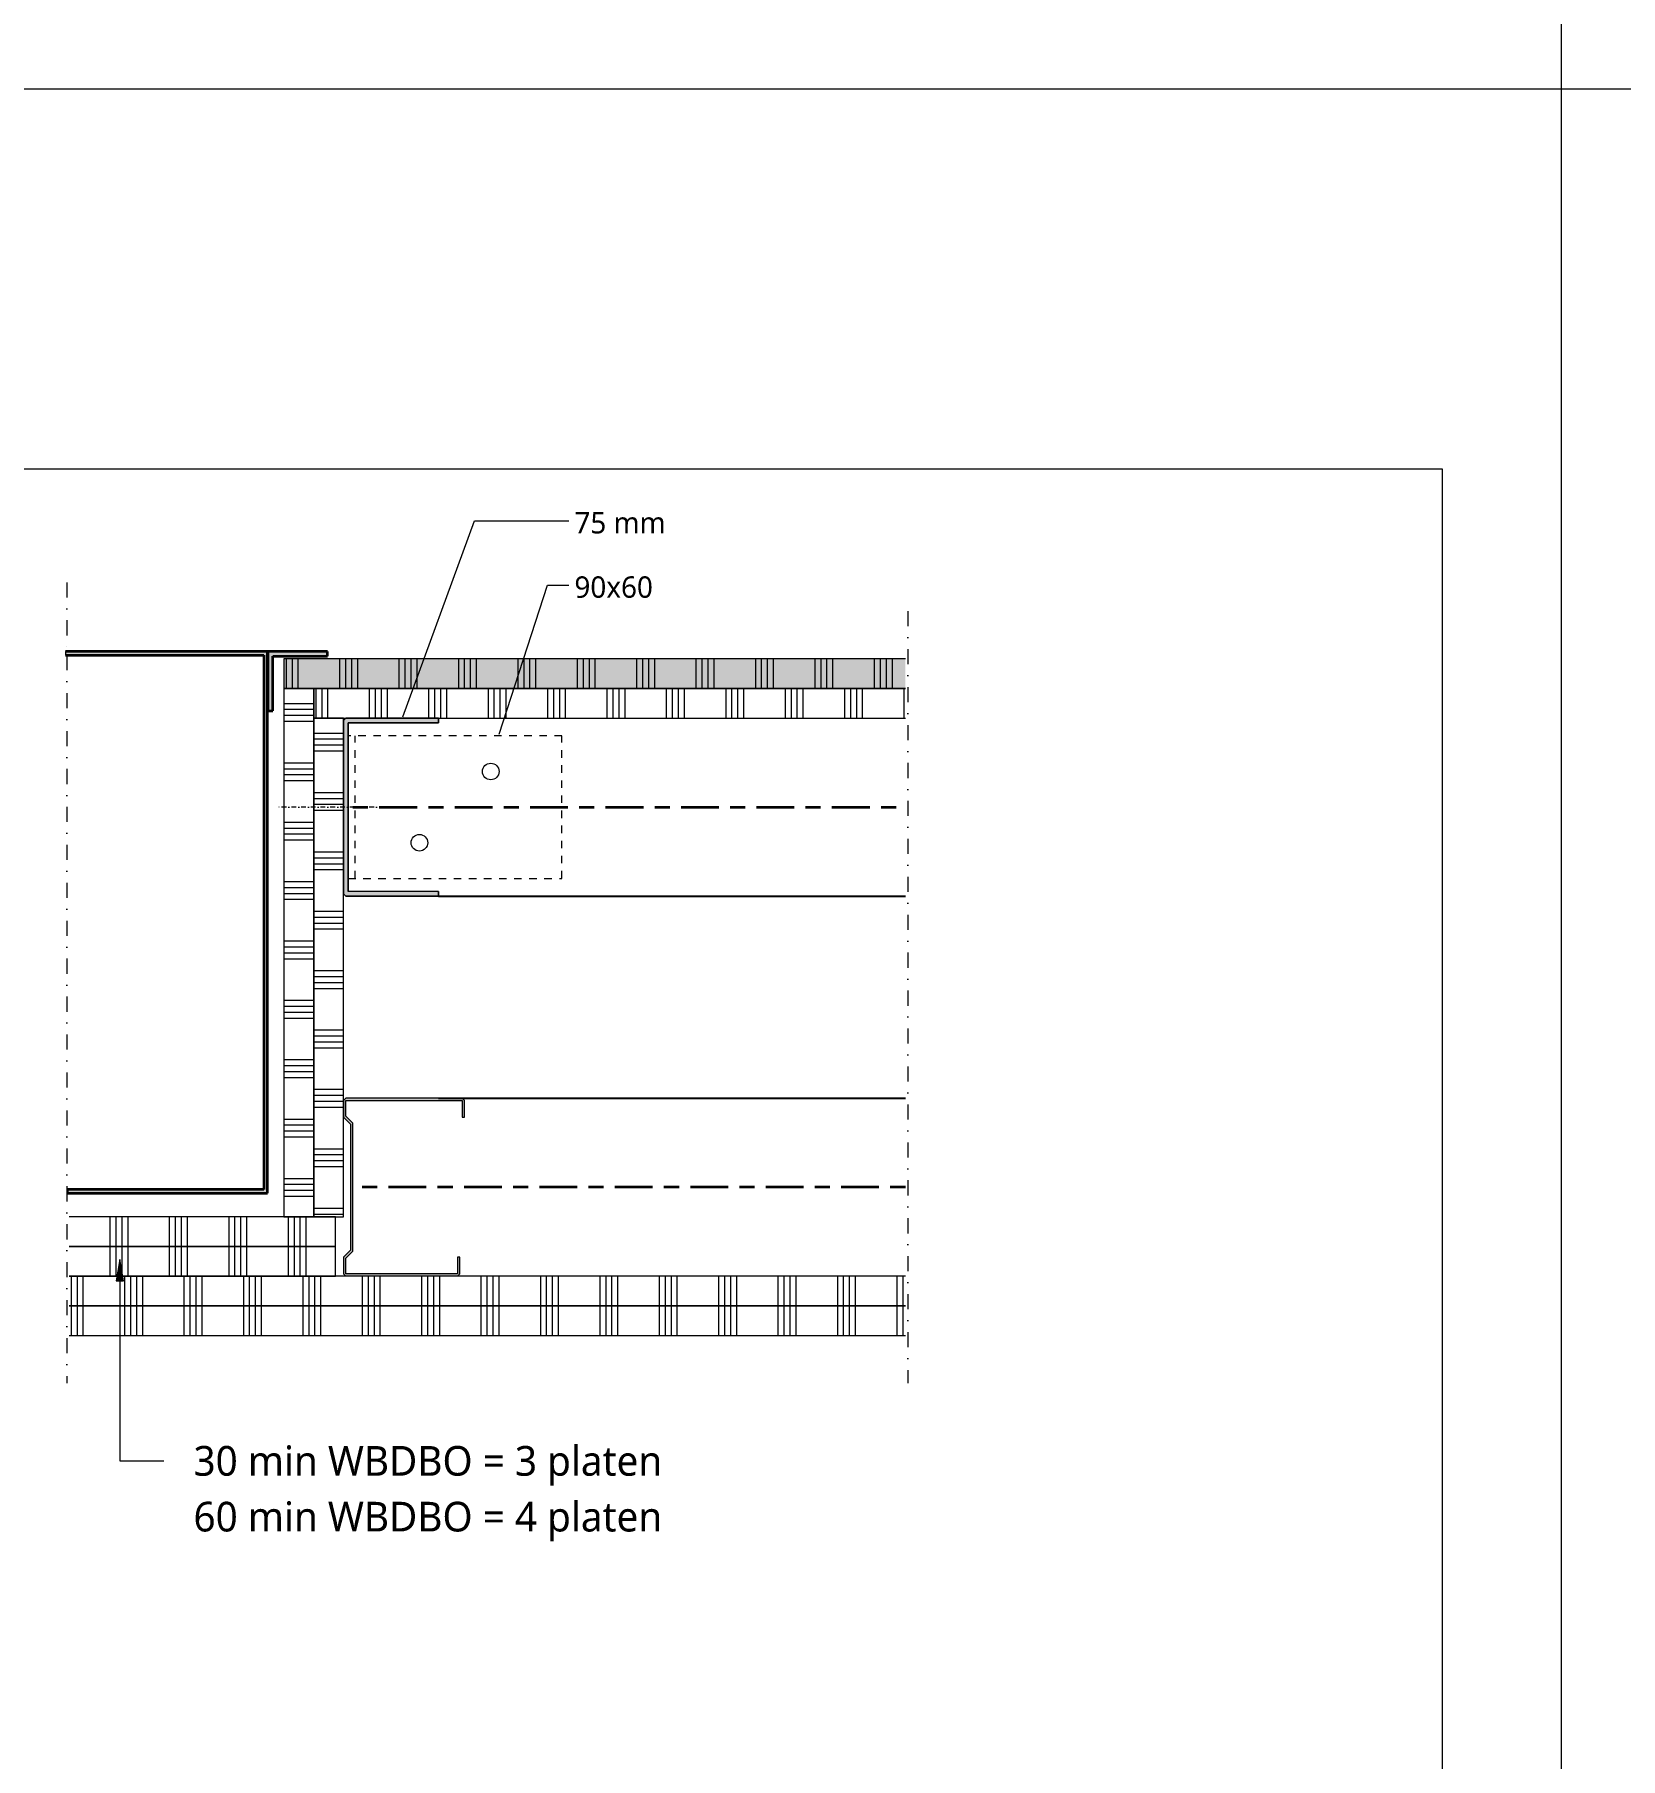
# Model space of a CAD drawing. Header units: millimetres. Extents: x -617 to 12931, y -7813 to -1363.
# Drawn here: x 10188 to 10856, y -3551 to -2825 of the extents above; entities that cross this region are included whole.
import ezdxf

# ---------------------------------------------------------------- set-up
doc = ezdxf.new("R2010")
doc.units = ezdxf.units.MM
for name, pattern in [('Center', [31.75, 6.35, -4.7625, 15.875, -4.7625]), ('Dash', [6.35, 3.175, -3.175]), ('Dash dot', [15.875, 6.35, -4.7625, 0, -4.7625]), ('Streep-stip _ detail', [4, 2, -1, 0, -1])]:
    doc.linetypes.add(name, pattern=pattern)
for name, color, linetype, lineweight in [('A-ANNO-IDEN', 131, 'Continuous', 18), ('A-DETL', 90, 'Continuous', 13), ('A-DETL-CNTR', 5, 'Center', 35), ('A-DETL-GENF', 92, 'Continuous', 18), ('A-DETL-MBND', 5, 'Continuous', 25), ('A-DETL-THIN', 151, 'Continuous', 18), ('G-ANNO-TEXT', 231, 'Continuous', 13)]:
    doc.layers.add(name, color=color, linetype=linetype, lineweight=lineweight)
doc.styles.add('Segoe UI_2', font='segoeui.ttf', dxfattribs={"height": 9})
doc.styles.add('Segoe UI_3', font='segoeui.ttf', dxfattribs={"height": 12.5})

# ---------------------------------------------------------------- blocks, each defined once
blk = doc.blocks.new('40  gipsplaat - D12_5-V314-22_1 Principedetails metalstud')
at = {"layer": 'A-DETL-GENF', "lineweight": 13}
h = blk.add_hatch(dxfattribs=at)
h.set_pattern_fill('FP_408', color=256, style=0, pattern_type=2)
h.set_pattern_definition([(90, (-10004.9, 3348.086), (-25, 1e-15), []), (90, (-10002.4, 3348.086), (-25, 1e-15), []), (90, (-9999.9, 3348.086), (-25, 1e-15), []), (90, (-9997.4, 3348.086), (-25, 1e-15), [])])
h.paths.add_polyline_path([(300, 0), (300, 12.5), (187.91, 12.5), (187.91, 0), (249.71, 0)])
h.paths.add_polyline_path([(73.39, 0), (114.66, 0), (114.66, 12.5), (0, 12.5), (0, 0), (14.62, 0)])
at = {"layer": 'A-DETL-GENF'}
for p, q in [((114.66, 12.5), (0, 12.5)), ((0, 12.5), (0, 0)), ((0, 12.5), (0, 0)), ((300, 12.5), (187.91, 12.5)), ((300, 0), (300, 12.5)), ((300, 0), (300, 12.5)), ((0, 0), (114.66, 0)), ((187.91, 0), (300, 0))]:
    blk.add_line(p, q, dxfattribs=at)
blk = doc.blocks.new('40  gipsplaat - D12_5-V315-22_1 Principedetails metalstud')
at = {"layer": 'A-DETL-GENF', "lineweight": 13}
h = blk.add_hatch(dxfattribs=at)
h.set_pattern_fill('FP_409', color=256, style=0, pattern_type=2)
h.set_pattern_definition([(90, (-10004.9, 3335.586), (-25, 1e-15), []), (90, (-10002.4, 3335.586), (-25, 1e-15), []), (90, (-9999.9, 3335.586), (-25, 1e-15), []), (90, (-9997.4, 3335.586), (-25, 1e-15), [])])
h.paths.add_polyline_path([(278.35, 0), (300, 0), (300, 12.5), (187.91, 12.5), (187.91, 0), (249.71, 0)])
h.paths.add_polyline_path([(114.66, 0), (114.66, 12.5), (0, 12.5), (0, 0), (73.39, 0)])
at = {"layer": 'A-DETL-GENF'}
for p, q in [((24, 12.5), (0, 12.5)), ((0, 12.5), (0, 0)), ((0, 12.5), (0, 0)), ((114.66, 12.5), (24, 12.5)), ((114.66, 12.5), (24, 12.5)), ((278.35, 12.5), (187.91, 12.5)), ((278.35, 12.5), (187.91, 12.5)), ((300, 12.5), (278.35, 12.5)), ((300, 0), (300, 12.5)), ((300, 0), (300, 12.5)), ((0, 0), (114.66, 0)), ((0, 0), (114.66, 0)), ((187.91, 0), (300, 0)), ((187.91, 0), (300, 0))]:
    blk.add_line(p, q, dxfattribs=at)
blk = doc.blocks.new('40  gipsplaat - D12_5-V346-22_1 Principedetails metalstud')
at = {"layer": 'A-DETL-GENF'}
for p, q in [((0, 0), (282.94, 0)), ((356.18, 0), (679.33, 0)), ((679.33, 0), (680.16, 0)), ((679.33, 0), (680.16, 0))]:
    blk.add_line(p, q, dxfattribs=at)
blk = doc.blocks.new('40  gipsplaat - D12_5-V347-22_1 Principedetails metalstud')
at = {"layer": 'A-DETL-GENF'}
for p, q in [((282.94, 12.5), (0, 12.5)), ((679.33, 12.5), (356.18, 12.5))]:
    blk.add_line(p, q, dxfattribs=at)
blk = doc.blocks.new('40  gipsplaat - D12_5-V348-22_1 Principedetails metalstud')
at = {"layer": 'A-DETL-GENF', "lineweight": 13}
h = blk.add_hatch(dxfattribs=at)
h.set_pattern_fill('FP_440', color=256, style=0, pattern_type=2)
h.set_pattern_definition([(90, (-10295.745, 3100.586), (-25, 1e-15), []), (90, (-10293.245, 3100.586), (-25, 1e-15), []), (90, (-10290.745, 3100.586), (-25, 1e-15), []), (90, (-10288.245, 3100.586), (-25, 1e-15), [])])
h.paths.add_polyline_path([(249, -12.5), (249, 0), (0, 0), (0, -12.5), (52.5, -12.5)])
at = {"layer": 'A-DETL-GENF'}
for p, q in [((249, 0), (0, 0)), ((0, 0), (0, -12.5)), ((0, 0), (0, -12.5)), ((0, -12.5), (12.5, -12.5)), ((12.5, -12.5), (13.5, -12.5)), ((12.5, -12.5), (13.5, -12.5)), ((13.5, -12.5), (52.5, -12.5)), ((52.5, -12.5), (249, -12.5)), ((52.5, -12.5), (249, -12.5))]:
    blk.add_line(p, q, dxfattribs=at)
blk = doc.blocks.new('40  gipsplaat - stootvast D12_5-V349-22_1 Principedetails metalstud')
at = {"layer": 'A-DETL-GENF'}
blk.add_hatch(color=256, dxfattribs=at).paths.add_polyline_path([(12.5, -12.5), (261.5, -12.5), (261.5, 0), (0, 0), (0, -12.5)])
at = {"layer": 'A-DETL-GENF', "lineweight": 13}
h = blk.add_hatch(dxfattribs=at)
h.set_pattern_fill('FP_441', color=256, style=0, pattern_type=2)
h.set_pattern_definition([(90, (-10283.245, 3088.086), (-25, 1e-15), []), (90, (-10280.745, 3088.086), (-25, 1e-15), []), (90, (-10278.245, 3088.086), (-25, 1e-15), []), (90, (-10275.745, 3088.086), (-25, 1e-15), [])])
h.paths.add_polyline_path([(261.5, -12.5), (261.5, 0), (0, 0), (0, -12.5), (30.13, -12.5)])
at = {"layer": 'A-DETL-GENF'}
for p, q in [((261.5, 0), (0, 0)), ((0, 0), (0, -12.5)), ((261.5, 0), (0, 0)), ((0, 0), (0, -12.5)), ((0, -12.5), (12.5, -12.5)), ((12.5, -12.5), (261.5, -12.5)), ((12.5, -12.5), (261.5, -12.5))]:
    blk.add_line(p, q, dxfattribs=at)
blk = doc.blocks.new('40  gipsplaat - D12_5-V352-22_1 Principedetails metalstud')
at = {"layer": 'A-DETL-GENF', "lineweight": 13}
h = blk.add_hatch(dxfattribs=at)
h.set_pattern_fill('FP_444', color=256, style=0, pattern_type=2)
h.set_pattern_definition([(90, (-3123.086, -10318.245), (-25, 1e-15), []), (90, (-3125.586, -10318.245), (-25, 1e-15), []), (90, (-3128.086, -10318.245), (-25, 1e-15), []), (90, (-3130.586, -10318.245), (-25, 1e-15), [])])
h.paths.add_polyline_path([(210, 0), (0, 0), (0, -12.5), (210, -12.5)])
at = {"layer": 'A-DETL-GENF'}
for p, q in [((1, 0), (0, 0)), ((0, 0), (0, -12.5)), ((1, 0), (0, 0)), ((0, 0), (0, -12.5)), ((74, 0), (1, 0)), ((161, 0), (74, 0)), ((161, 0), (74, 0)), ((168, 0), (161, 0)), ((210, 0), (168, 0)), ((210, 0), (168, 0)), ((210, -12.5), (210, 0)), ((210, -12.5), (210, 0)), ((0, -12.5), (210, -12.5))]:
    blk.add_line(p, q, dxfattribs=at)
blk = doc.blocks.new('40  gipsplaat - D12_5-V353-22_1 Principedetails metalstud')
at = {"layer": 'A-DETL-GENF', "lineweight": 13}
h = blk.add_hatch(dxfattribs=at)
h.set_pattern_fill('FP_445', color=256, style=0, pattern_type=2)
h.set_pattern_definition([(90, (-3110.586, -10305.745), (-25, 1e-15), []), (90, (-3113.086, -10305.745), (-25, 1e-15), []), (90, (-3115.586, -10305.745), (-25, 1e-15), []), (90, (-3118.086, -10305.745), (-25, 1e-15), [])])
h.paths.add_polyline_path([(222.5, -12.5), (222.5, 0), (0, 0), (0, -12.5), (212.57, -12.5)])
at = {"layer": 'A-DETL-GENF'}
for p, q in [((222.5, 0), (0, 0)), ((0, 0), (0, -12.5)), ((222.5, 0), (0, 0)), ((0, 0), (0, -12.5)), ((222.5, -12.5), (222.5, 0)), ((222.5, -12.5), (222.5, 0)), ((0, -12.5), (222.5, -12.5)), ((0, -12.5), (222.5, -12.5))]:
    blk.add_line(p, q, dxfattribs=at)
blk = doc.blocks.new('22 metalstud profiel - 75 mm vert-V269-22_1 Principedetails metalstud')
at = {"layer": 'A-DETL-GENF'}
blk.add_hatch(color=256, dxfattribs=at).paths.add_polyline_path([(37.5, 1), (37.5, 48), (36.5, 49), (29.5, 49), (29.5, 48), (36.5, 48), (36.5, 1), (29.91, 1), (26.91, 4), (-26.91, 4), (-29.91, 1), (-36.5, 1), (-36.5, 50), (-29.5, 50), (-29.5, 51), (-36.5, 51), (-37.5, 50), (-37.5, 1), (-36.5, 0), (-29.5, 0), (-26.5, 3), (26.5, 3), (29.5, 0), (36.5, 0)])
for p, q in [((-36.5, 51), (-37.5, 50)), ((-29.5, 51), (-36.5, 51)), ((-29.5, 50), (-29.5, 51)), ((-37.5, 50), (-37.5, 1)), ((-36.5, 1), (-36.5, 50)), ((-36.5, 50), (-29.5, 50)), ((36.5, 49), (29.5, 49)), ((29.5, 49), (29.5, 48)), ((29.5, 48), (36.5, 48)), ((37.5, 48), (36.5, 49)), ((36.5, 48), (36.5, 1)), ((-37.5, 1), (-36.5, 0)), ((-29.91, 1), (-36.5, 1)), ((-36.5, 0), (-29.5, 0)), ((-26.91, 4), (-29.91, 1)), ((-29.5, 0), (-26.5, 3)), ((26.91, 4), (-26.91, 4)), ((-26.5, 3), (26.5, 3)), ((26.5, 3), (29.5, 0)), ((29.91, 1), (26.91, 4)), ((29.5, 0), (36.5, 0)), ((36.5, 1), (29.91, 1)), ((36.5, 0), (37.5, 1))]:
    blk.add_line(p, q, dxfattribs=at)
blk = doc.blocks.new('40  gipsplaat - D12_5-V354-22_1 Principedetails metalstud')
at = {"layer": 'A-DETL-GENF', "lineweight": 13}
h = blk.add_hatch(dxfattribs=at)
h.set_pattern_fill('FP_446', color=256, style=0, pattern_type=2)
h.set_pattern_definition([(90, (-9748.73, 3360.586), (-25, 1e-15), []), (90, (-9746.23, 3360.586), (-25, 1e-15), []), (90, (-9743.73, 3360.586), (-25, 1e-15), []), (90, (-9741.23, 3360.586), (-25, 1e-15), [])])
h.paths.add_polyline_path([(796.02, -12.5), (796.02, 0), (444.08, 0), (444.08, -12.5), (564.65, -12.5)])
h.paths.add_polyline_path([(329.56, -12.5), (370.83, -12.5), (370.83, 0), (0, 0), (0, -12.5), (212.02, -12.5)])
at = {"layer": 'A-DETL-GENF'}
for p, q in [((370.83, 0), (0, 0)), ((0, 0), (0, -12.5)), ((0, 0), (0, -8)), ((796.02, 0), (444.08, 0)), ((0, -12.5), (370.83, -12.5)), ((0, -12.5), (370.83, -12.5)), ((444.08, -12.5), (796.02, -12.5)), ((444.08, -12.5), (796.02, -12.5))]:
    blk.add_line(p, q, dxfattribs=at)
blk = doc.blocks.new('40  gipsplaat - D12_5-V355-22_1 Principedetails metalstud')
at = {"layer": 'A-DETL-GENF', "lineweight": 13}
h = blk.add_hatch(dxfattribs=at)
h.set_pattern_fill('FP_447', color=256, style=0, pattern_type=2)
h.set_pattern_definition([(90, (-9748.73, 3348.086), (-25, 1e-15), []), (90, (-9746.23, 3348.086), (-25, 1e-15), []), (90, (-9743.73, 3348.086), (-25, 1e-15), []), (90, (-9741.23, 3348.086), (-25, 1e-15), [])])
h.paths.add_polyline_path([(796.02, -12.5), (796.02, 0), (444.08, 0), (444.08, -12.5), (564.65, -12.5)])
h.paths.add_polyline_path([(270.79, -12.5), (370.83, -12.5), (370.83, 0), (0, 0), (0, -12.5), (212.02, -12.5)])
at = {"layer": 'A-DETL-GENF'}
for p, q in [((1, 0), (0, 0)), ((0, 0), (0, -12.5)), ((1, 0), (0, 0)), ((40, 0), (1, 0)), ((48, 0), (40, 0)), ((370.83, 0), (48, 0)), ((370.83, 0), (48, 0)), ((796.02, 0), (444.08, 0)), ((796.02, 0), (444.08, 0)), ((0, -12.5), (370.83, -12.5)), ((0, -12.5), (370.83, -12.5)), ((444.08, -12.5), (796.02, -12.5)), ((444.08, -12.5), (796.02, -12.5))]:
    blk.add_line(p, q, dxfattribs=at)
blk = doc.blocks.new('00 Afbreeklijn 0 s l - Type 1-2143260-22_1 Principedetails metalstud')
at = {"layer": 'A-DETL-GENF', "linetype": 'Dash dot'}
blk.add_line((305, 0), (-20, 0), dxfattribs=at)
blk = doc.blocks.new('22 verzwaard metalstud profiel - 75 mm-4398024-22_1 Principedetails metalstud')
at = {"layer": 'A-DETL-GENF'}
blk.add_hatch(color=256, dxfattribs=at).paths.add_polyline_path([(37.5, 40), (35.5, 40), (35.5, 2), (-35.5, 2), (-35.5, 40), (-37.5, 40), (-37.5, 1), (-36.5, 0), (36.5, 0), (37.5, 1)])
for p, q in [((-35.5, 40), (-37.5, 40)), ((-37.5, 40), (-37.5, 1)), ((-37.5, 40), (-37.5, 1)), ((-37.5, 40), (-35.5, 40)), ((-35.5, 2), (-35.5, 40)), ((-35.5, 40), (-35.5, 2)), ((37.5, 40), (35.5, 40)), ((35.5, 40), (35.5, 2)), ((35.5, 40), (35.5, 2)), ((35.5, 40), (37.5, 40)), ((37.5, 1), (37.5, 40)), ((37.5, 40), (37.5, 1)), ((-37.5, 1), (-36.5, 0)), ((-37.5, 1), (-36.5, 0)), ((-36.5, 0), (36.5, 0)), ((36.5, 0), (-36.5, 0)), ((35.5, 2), (-35.5, 2)), ((-35.5, 2), (35.5, 2)), ((36.5, 0), (37.5, 1)), ((37.5, 1), (36.5, 0))]:
    blk.add_line(p, q, dxfattribs=at)
blk = doc.blocks.new('30 L-anker plat a e - 90x60-2057174-22_1 Principedetails metalstud')
at = {"layer": 'A-DETL-GENF', "linetype": 'Dash'}
for p, q in [((35, 90), (-25, 90)), ((-25, 90), (-25, 0)), ((35, 0), (35, 90)), ((35, 3), (-25, 3)), ((35, 0), (-25, 0))]:
    blk.add_line(p, q, dxfattribs=at)
at = {"layer": 'A-DETL-GENF', "linetype": 'Streep-stip _ detail', "lineweight": 13}
blk.add_line((5, 15), (5, -30), dxfattribs=at)
at = {"layer": 'A-DETL-GENF', "lineweight": 13}
for centre in [(-10, 60), (20, 30)]:
    blk.add_circle(centre, 3.5, dxfattribs=at)
blk = doc.blocks.new('00 afbreeklijn 1 s l - Type 1-2338423-22_1 Principedetails metalstud')
at = {"layer": 'A-DETL-GENF', "linetype": 'Dash dot'}
for p, q in [((286.5, 0), (-20, 0)), ((317.12, 0), (287.99, 0)), ((286.5, -71.25), (-20, -71.25)), ((317.12, -71.25), (287.99, -71.25))]:
    blk.add_line(p, q, dxfattribs=at)

msp = doc.modelspace()

# ---------------------------------------------------------------- hatches: boundary and pattern name
at = {"layer": 'A-DETL-GENF'}
for points in [[(10286.25, -3313.09), (10286.25, -3085.09), (10201.25, -3085.09), (10201.25, -3086.59), (10284.75, -3086.59), (10284.75, -3311.59), (10202.26, -3311.59), (10202.26, -3313.09), (10264.61, -3313.09)], [(10286.51, -3110.09), (10288.51, -3110.09), (10288.51, -3087.09), (10311.51, -3087.09), (10311.51, -3085.09), (10286.51, -3085.09)]]:
    msp.add_hatch(color=7, dxfattribs=at).paths.add_polyline_path(points)
at = {"layer": 'G-ANNO-TEXT'}
msp.add_hatch(color=7, dxfattribs=at).paths.add_polyline_path([(10224.2, -3341.02), (10222.61, -3350.02), (10225.78, -3350.02)])

# ---------------------------------------------------------------- linework, layer by layer
at = {"layer": 'A-ANNO-IDEN'}
for p, q in [((10343.33, -3112.59), (10373.42, -3030.06)), ((10373.42, -3030.06), (10413.54, -3030.06)), ((10383.76, -3119.93), (10404.15, -3057.15)), ((10404.15, -3057.15), (10413.54, -3057.15))]:
    msp.add_line(p, q, dxfattribs=at)
at = {"layer": 'A-DETL', "lineweight": 18}
for p, q in [((10830.71, -1363.15), (10830.71, -4333.15)), ((8730.71, -2848.15), (12930.71, -2848.15)), ((8780.71, -3008.15), (10780.71, -3008.15)), ((10780.71, -3008.15), (10780.71, -4283.15))]:
    msp.add_line(p, q, dxfattribs=at)
at = {"layer": 'A-DETL', "lineweight": 35}
for p, q in [((10286.25, -3085.09), (10201.25, -3085.09)), ((10201.25, -3086.59), (10284.75, -3086.59)), ((10284.75, -3086.59), (10284.75, -3311.59)), ((10286.25, -3313.09), (10286.25, -3085.09)), ((10286.51, -3085.09), (10286.51, -3110.09)), ((10311.51, -3085.09), (10286.51, -3085.09)), ((10288.51, -3110.09), (10288.51, -3087.09)), ((10288.51, -3087.09), (10311.51, -3087.09)), ((10311.51, -3087.09), (10311.51, -3085.09)), ((10286.51, -3110.09), (10288.51, -3110.09)), ((10284.75, -3311.59), (10202.26, -3311.59)), ((10202.26, -3313.09), (10286.25, -3313.09))]:
    msp.add_line(p, q, dxfattribs=at)
at = {"layer": 'A-DETL-CNTR'}
for p, q in [((10322.25, -3150.59), (10554.75, -3150.59)), ((10554.75, -3310.59), (10322.25, -3310.59))]:
    msp.add_line(p, q, dxfattribs=at)
at = {"layer": 'A-DETL-MBND'}
for p, q in [((10358.25, -3188.09), (10554.75, -3188.09)), ((10358.25, -3273.09), (10554.75, -3273.09))]:
    msp.add_line(p, q, dxfattribs=at)
at = {"layer": 'A-DETL-THIN'}
for p, q in [((10201.25, -3085.09), (10201.25, -3086.59)), ((10202.26, -3311.59), (10202.26, -3313.09))]:
    msp.add_line(p, q, dxfattribs=at)
at = {"layer": 'G-ANNO-TEXT', "color": 250}
for p, q in [((10224.2, -3341.02), (10222.61, -3350.02)), ((10225.78, -3350.02), (10224.2, -3341.02)), ((10224.2, -3341.02), (10224.2, -3425.83)), ((10222.61, -3350.02), (10225.78, -3350.02)), ((10224.2, -3425.83), (10242.67, -3425.83))]:
    msp.add_line(p, q, dxfattribs=at)

# ---------------------------------------------------------------- block references
at = {"layer": 'A-DETL-GENF', "linetype": 'Dash dot'}
for name, p, rotation in [('00 afbreeklijn 1 s l - Type 1-2338423-22_1 Principedetails metalstud', (10130.56, -3373.09), 89.99999999999987), ('00 Afbreeklijn 0 s l - Type 1-2143260-22_1 Principedetails metalstud', (10555.75, -3373.09), 89.99999999999991)]:
    msp.add_blockref(name, p, dxfattribs=dict(at, rotation=rotation))
at = {"layer": 'A-DETL-GENF'}
for name, p in [('40  gipsplaat - stootvast D12_5-V349-22_1 Principedetails metalstud', (10293.25, -3088.09)), ('40  gipsplaat - D12_5-V348-22_1 Principedetails metalstud', (10305.75, -3100.59)), ('40  gipsplaat - D12_5-V315-22_1 Principedetails metalstud', (10014.9, -3335.59)), ('40  gipsplaat - D12_5-V314-22_1 Principedetails metalstud', (10014.9, -3348.09)), ('40  gipsplaat - D12_5-V355-22_1 Principedetails metalstud', (9758.73, -3348.09)), ('40  gipsplaat - D12_5-V354-22_1 Principedetails metalstud', (9758.73, -3360.59))]:
    msp.add_blockref(name, p, dxfattribs=at)
for name, p, rotation in [('40  gipsplaat - D12_5-V353-22_1 Principedetails metalstud', (10305.75, -3100.59), 270), ('40  gipsplaat - D12_5-V352-22_1 Principedetails metalstud', (10318.25, -3113.09), 270), ('22 verzwaard metalstud profiel - 75 mm-4398024-22_1 Principedetails metalstud', (10318.25, -3150.59), 270.0000000000001), ('22 metalstud profiel - 75 mm vert-V269-22_1 Principedetails metalstud', (10318.25, -3310.59), 270.0000000000002), ('40  gipsplaat - D12_5-V346-22_1 Principedetails metalstud', (10485.75, -3360.59), 180), ('40  gipsplaat - D12_5-V347-22_1 Principedetails metalstud', (10485.75, -3348.09), 180)]:
    msp.add_blockref(name, p, dxfattribs=dict(at, rotation=rotation))
at = {"layer": 'A-DETL-GENF', "linetype": 'Streep-stip _ detail', "lineweight": 13, "rotation": 270.0000000000001}
msp.add_blockref('30 L-anker plat a e - 90x60-2057174-22_1 Principedetails metalstud', (10320.25, -3145.59), dxfattribs=at)

# ---------------------------------------------------------------- texts
at = {"layer": 'G-ANNO-TEXT', "color": 7, "char_height": 12.5, "width": 248.924, "attachment_point": 1, "style": 'Segoe UI_3'}
for s, insert in [('30 min WBDBO = 3 platen', (10255.17, -3419.58)), ('60 min WBDBO = 4 platen', (10255.17, -3443.07))]:
    msp.add_mtext(s, dxfattribs=dict(at, insert=insert))

# ---------------------------------------------------------------- next in the draw order: texts
at = {"layer": 'A-ANNO-IDEN', "lineweight": 13, "char_height": 9, "attachment_point": 1, "style": 'Segoe UI_2', "bg_fill": 3, "box_fill_scale": 1.25, "bg_fill_color": 9, "bg_fill_true_color": 13158600, "bg_fill_transparency": 0}
for s, insert, width in [('75 mm', (10415.48, -3026.36), 49.3038), ('90x60', (10415.48, -3053.44), 42.4894)]:
    msp.add_mtext(s, dxfattribs=dict(at, insert=insert, width=width))

doc.saveas('drawing.dxf')
